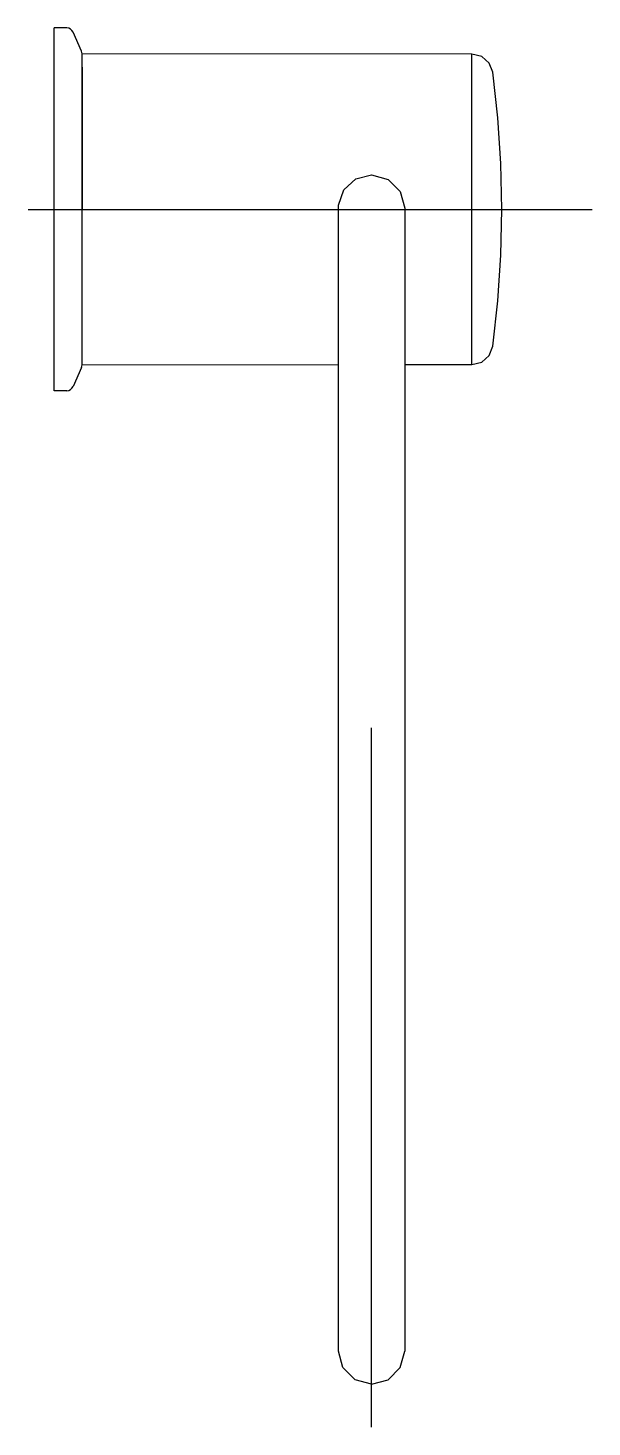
# Model space of a CAD drawing. Extents: x 51.34 to 51.421, y -0.04 to 0.16.
import ezdxf

# ---------------------------------------------------------------- set-up
doc = ezdxf.new("R2010")
doc.units = 0
doc.header["$LTSCALE"] = 0.2
doc.header["$MEASUREMENT"] = 0
doc.linetypes.add('AXES', pattern=[0.54, 0.3, -0.08, 0.08, -0.08])
doc.linetypes.add('CONTINU', pattern=[0])
doc.layers.get('0').update_dxf_attribs({"linetype": 'CONTINUOUS'})
doc.layers.add('DECA_EIXOS', color=5, linetype='AXES')

msp = doc.modelspace()

# ---------------------------------------------------------------- linework, layer by layer
at = {"linetype": 'CONTINU'}
for points in [[(51.34577, 0.16026), (51.34398, 0.16026)], [(51.34398, 0.13432), (51.34398, 0.16026)], [(51.34788, 0.15696), (51.34668, 0.15966)], [(51.40372, 0.15651), (51.34797, 0.15655)], [(51.34797, 0.13432), (51.34797, 0.15655)], [(51.40669, 0.15392), (51.40617, 0.15524), (51.40511, 0.15618), (51.40372, 0.15651)], [(51.40372, 0.11213), (51.40372, 0.15651)], [(51.34797, 0.15464), (51.34797, 0.13432)], [(51.40798, 0.13432), (51.40784, 0.14087), (51.40741, 0.1474), (51.40669, 0.15392)], [(51.38464, 0.13491), (51.3854, 0.13711), (51.38711, 0.13868), (51.38937, 0.13925)], [(51.38937, 0.13925), (51.39174, 0.13861), (51.39347, 0.13688), (51.3941, 0.13451)], [(51.34398, 0.10838), (51.34398, 0.13432)], [(51.34797, 0.114), (51.34797, 0.13432)], [(51.34797, 0.11209), (51.34797, 0.13432)], [(51.38463, 0.13451), (51.38464, 0.13491)], [(51.38463, 0.13248), (51.38463, 0.13451)], [(51.3941, 0.13451), (51.3941, 0.13248)], [(51.40669, 0.11473), (51.40741, 0.12124), (51.40784, 0.12777), (51.40798, 0.13432)], [(51.38463, 0.0307), (51.38463, 0.13248)], [(51.3941, 0.13248), (51.3941, 0.0307)], [(51.40372, 0.11213), (51.40511, 0.11246), (51.40617, 0.1134), (51.40669, 0.11473)], [(51.34797, 0.11209), (51.38463, 0.11213)], [(51.3941, 0.11213), (51.40372, 0.11213)], [(51.34788, 0.11168), (51.34668, 0.10898)], [(51.34577, 0.10838), (51.34398, 0.10838)], [(51.38463, -0.02879), (51.38463, 0.0307)], [(51.3941, 0.0307), (51.3941, -0.02879)], [(51.38463, -0.02895), (51.38463, -0.02879)], [(51.38937, -0.03369), (51.387, -0.03305), (51.38526, -0.03132), (51.38463, -0.02895)], [(51.38937, -0.03369), (51.39174, -0.03305), (51.39347, -0.03132), (51.3941, -0.02895)], [(51.3941, -0.02879), (51.3941, -0.02895)]]:
    msp.add_lwpolyline(points, dxfattribs=at)
for points in [[(51.34668, 0.15966, 0.29618), (51.34577, 0.16026)], [(51.34797, 0.15655, 0.106738), (51.34788, 0.15696)], [(51.34788, 0.11168, 0.106418), (51.34797, 0.11209)], [(51.34577, 0.10838, 0.296219), (51.34668, 0.10898)]]:
    msp.add_lwpolyline(points, format="xyb", dxfattribs=at)
at = {"layer": 'DECA_EIXOS'}
for points in [[(51.38937, -0.03982), (51.38937, 0.1443)], [(51.34024, 0.13432), (51.42088, 0.13432)]]:
    msp.add_lwpolyline(points, dxfattribs=at)

doc.saveas('drawing.dxf')
